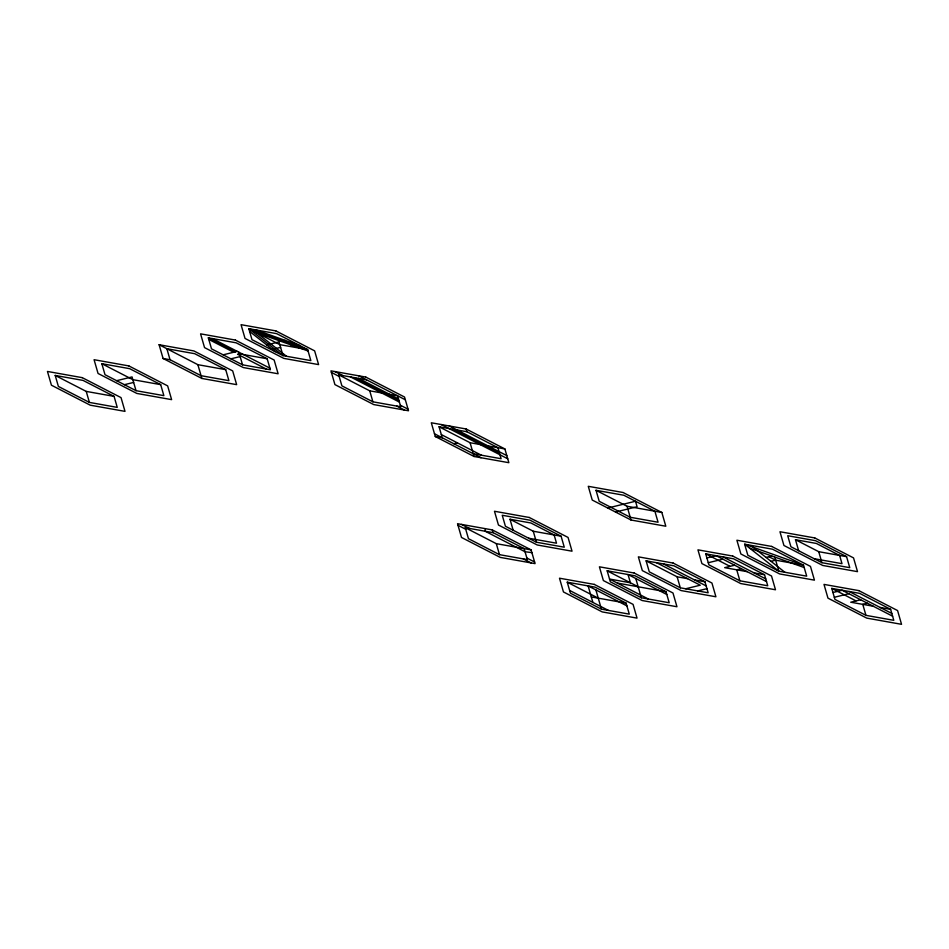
<?xml version="1.0" encoding="UTF-8"?>
<svg xmlns="http://www.w3.org/2000/svg" width="949" height="949" viewBox="0 0 949 949"><rect width="100%" height="100%" fill="white"/><g stroke="black" fill="none" stroke-linecap="round" stroke-linejoin="round"><path stroke-width="1.42" d="M485.366 528.664L485.081 531.179L525.046 551.749L531.891 552.615M116.644 380.691L132.053 376.919L136.039 390.68L163.869 395.65L160.689 384.642L129.669 368.675L101.828 363.704L105.007 374.701L136.039 390.68M223.134 354.831L237.25 351.379M266.705 344.914L279.03 341.889L283.004 355.65L310.845 360.608L307.666 349.612L276.645 333.645L248.804 328.674L251.983 339.671L283.004 355.65L248.804 328.674L307.666 349.612L279.825 344.641L248.804 328.674M281.094 341.391L285.198 340.383M124.402 384.689L133.643 382.423M230.892 358.829L240.144 356.563M272.399 349.398L280.619 347.393M290.904 344.878L295.009 343.87M453.883 443.752L457.442 442.886M607.751 508.035L635.498 501.25L637.087 506.754L615.51 512.033M706.898 557.953L716.139 555.699L766.555 581.642M708.274 562.721L722.853 559.151M766.068 557.431L771.834 556.019M734.633 565.213L724.668 567.656L747.16 571.666M771.015 561.333L775.665 560.183L803.506 565.153L806.697 576.162L778.856 571.191L747.824 555.224L744.645 544.216L772.486 549.186L803.506 565.153L744.645 544.216L778.856 571.191L774.764 557.063M741.347 568.676L736.721 569.803L739.9 580.8L767.741 585.77L764.562 574.774L733.541 558.795L705.7 553.836L708.879 564.833L739.9 580.8M685.664 588.771L700.243 585.201L656.554 562.71M697.717 590.919L706.958 588.665M832.937 592.508L842.19 590.254L892.606 616.198M834.325 597.277L848.904 593.706M860.684 599.768L850.719 602.212L873.21 606.221M867.398 603.232L862.771 604.359L865.951 615.355L893.792 620.326L890.613 609.329L859.592 593.35L831.751 588.392L834.93 599.388L865.951 615.355M338.71 374.843L369.73 390.822L397.572 395.78L400.751 406.789L372.91 401.818L341.889 385.852L338.71 374.843L366.551 379.814M469.292 528.403L493.112 532.662L524.133 548.629L527.324 559.625L499.482 554.655L468.462 538.688L465.271 527.691L469.292 528.403L461.534 524.417M208.329 337.844L236.159 342.814L267.191 358.781L270.37 369.778L242.529 364.819L211.508 348.841L208.329 337.844L235.471 351.818M267.191 358.781L239.35 353.811L237.57 354.25L266.349 369.066M159.1 344.724L193.904 350.94L232.683 370.905L236.657 384.653L201.864 378.449L163.086 358.485L159.1 344.724L197.878 364.689L225.72 369.659L228.911 380.668L201.069 375.697L170.037 359.718L163.086 358.485M466.113 428.984L431.309 422.779L435.283 436.528L474.061 456.493L508.866 462.697L504.892 448.948L466.113 428.984L466.908 431.736L497.928 447.703L501.108 458.711L473.266 453.741M435.283 436.528L442.246 437.774L439.067 426.765L466.908 431.736M160.689 384.642L132.848 379.671L101.828 363.704M439.067 426.765L470.087 442.732L504.892 448.948M55.208 375.436L83.049 380.407L114.07 396.374L117.249 407.382L89.408 402.412L58.387 386.445L55.208 375.436L86.229 391.403L114.07 396.374M596.019 490.301L623.861 495.259L654.881 511.238L658.072 522.235L630.231 517.264L599.21 501.297L596.019 490.301L627.052 506.268L661.844 512.472L665.818 526.232L631.026 520.016L592.247 500.052L588.273 486.303L623.066 492.507L661.844 512.472M798.655 550.717L795.476 539.72L816.354 543.445L839.616 555.426L842 563.67L814.171 558.7M795.476 539.72L818.738 551.689L846.579 556.66L849.758 567.668L821.917 562.698L790.897 546.731L787.717 535.722L815.559 540.693L846.579 556.66M513.172 530.254L509.993 519.245L530.871 522.982L554.133 534.951L556.517 543.208L528.676 538.237M509.993 519.245L533.255 531.226L561.096 536.197L564.275 547.193L536.434 542.235L505.414 526.256L502.235 515.26L530.076 520.23L561.096 536.197M754.123 572.911L764.562 574.774M492.317 529.91L457.525 523.694L461.499 537.454L500.277 557.407L535.07 563.623L531.096 549.874L492.317 529.91L493.112 532.662M646.115 560.847L673.956 565.818L704.977 581.784L708.156 592.781L680.314 587.822L649.294 571.844L646.115 560.847L677.135 576.814L687.574 578.676M880.174 607.467L890.613 609.329M465.271 527.691L496.303 543.658L531.096 549.874M694.538 579.922L704.977 581.784M607.158 570.812L635 575.782L666.02 591.749L669.199 602.745L641.358 597.775L610.337 581.808L607.158 570.812L638.179 586.779M617.301 583.054L666.02 591.749M567.241 582.188L595.082 587.158L626.103 603.125L629.282 614.133L601.441 609.163L570.42 593.196L567.241 582.188L598.261 598.155M591.298 596.921L626.103 603.125M255.767 329.908L299.92 345.614M308.069 350.988L256.562 332.66L286.491 356.266M749.58 548.107L804.194 567.538M849.153 591.488L891.811 613.457M831.751 588.392L856.057 600.895M768.951 556.731L775.665 560.183M723.102 556.933L765.76 578.89M705.7 553.836L730.006 566.339M358.793 375.828L405.33 399.778M358.508 378.331L398.473 398.9M449.245 425.971L506.813 455.615M354.416 377.572L398.924 400.49M452.981 429.256L499.518 453.207M350.478 376.895L399.387 402.079M441.214 424.547L507.739 458.782M334.973 371.569L342.719 375.567M400.288 405.199L408.046 409.185M331.415 372.447L339.161 376.433M396.729 406.065L404.488 410.063M441.332 434.595L481.309 455.176M434.488 433.776L481.024 457.726M663.505 563.955L706.163 585.913M212.339 338.556L269.907 368.188M208.78 339.434L233.691 352.245M666.815 594.501L628.036 574.536L630.421 582.781L609.543 579.056L648.321 599.021M225.72 369.659L194.699 353.692L166.858 348.722L170.037 359.718M626.898 605.877L588.119 585.913L592.888 602.413M526.861 558.036L534.619 562.033M457.976 525.283L465.734 529.281M523.302 558.914L531.06 562.899M569.625 590.444L608.404 610.409M753.138 547.241L784.882 572.271M249.599 331.426L275.257 351.652M818.738 551.689L821.917 562.698M677.135 576.814L680.314 587.822M627.052 506.268L631.026 520.016M635.794 578.522L641.358 597.775M595.877 589.91L601.441 609.163M533.255 531.226L536.434 542.235M470.087 442.732L474.061 456.493M496.303 543.658L499.482 554.655M369.73 390.822L372.91 401.818M238.887 352.221L242.529 364.819M197.878 364.689L201.864 378.449M86.229 391.403L89.408 402.412M275.851 330.893L241.046 324.677L245.032 338.437L283.81 358.39L318.603 364.606L314.629 350.857L275.851 330.893M235.364 340.062L200.571 333.846L204.545 347.607L243.324 367.56L278.128 373.776L274.142 360.027L235.364 340.062M365.756 377.061L330.952 370.857L334.926 384.606L373.704 404.571L408.509 410.775L404.535 397.026L365.756 377.061M128.874 365.923L94.07 359.707L98.055 373.467L136.834 393.432L171.627 399.636L167.653 385.887L128.874 365.923M82.255 377.655L47.45 371.45L51.424 385.199L90.202 405.164L125.007 411.368L121.033 397.619L82.255 377.655M814.764 537.941L779.959 531.737L783.933 545.485L822.712 565.45L857.516 571.654L853.542 557.905L814.764 537.941M771.691 546.434L736.887 540.23L740.872 553.979L779.651 573.943L814.444 580.147L810.47 566.399L771.691 546.434M529.281 517.478L494.476 511.262L498.45 525.022L537.229 544.975L572.033 551.191L568.06 537.442L529.281 517.478M732.747 556.055L697.942 549.839L701.916 563.587L740.694 583.552L775.499 589.768L771.525 576.007L732.747 556.055M858.798 590.61L823.993 584.394L827.967 598.143L866.745 618.107L901.55 624.323L897.576 610.563L858.798 590.61M673.161 563.065L638.357 556.849L642.331 570.61L681.109 590.575L715.914 596.779L711.94 583.03L673.161 563.065M634.205 573.03L599.4 566.814L603.374 580.563L642.153 600.527L676.957 606.743L672.983 592.995L634.205 573.03M594.288 584.406L559.483 578.202L563.457 591.951L602.235 611.915L637.04 618.119L633.066 604.371L594.288 584.406"/></g></svg>
